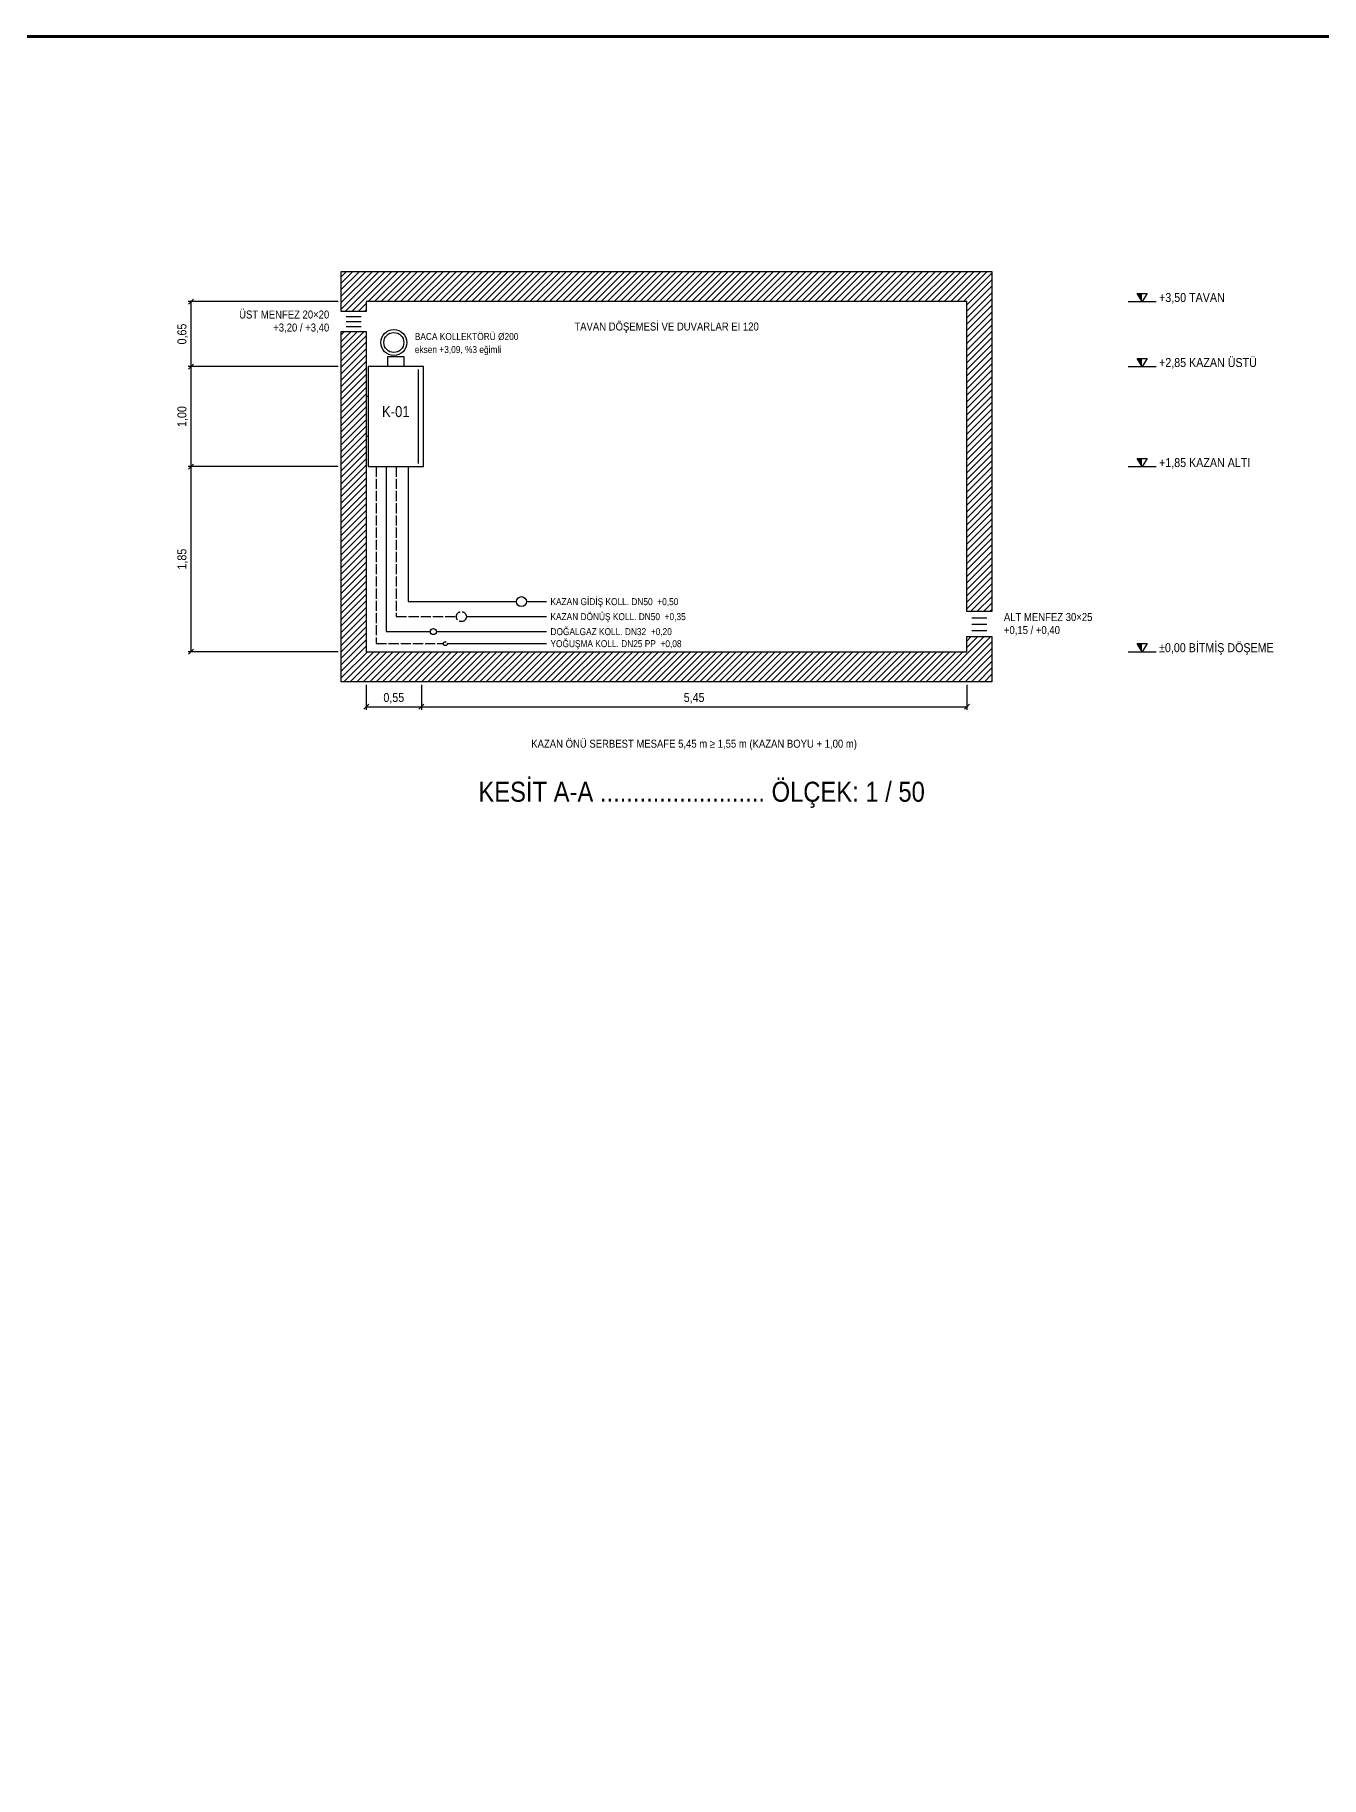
# Model space of a CAD drawing. Header units: centimetres. Extents: x -61 to 14522, y -12981 to 1521.
# Drawn here: x 11905 to 13190, y -2615 to -873 of the extents above; entities that cross this region are included whole.
import ezdxf
from ezdxf.enums import TextEntityAlignment as Align

# ---------------------------------------------------------------- set-up
doc = ezdxf.new("R2010")
doc.units = ezdxf.units.CM
doc.linetypes.add('DASHED', pattern=[1.524, 1.27, -0.254])
for name, color, linetype in [('ROTAS-DOGALGAZ-BORU', 2, 'Continuous'), ('ROTAS-HAVALANDIRMA-MENFEZ', 4, 'Continuous'), ('ROTAS-ISITMA-BACA', 8, 'Continuous'), ('ROTAS-ISITMA-BASLIK', 5, 'Continuous'), ('ROTAS-ISITMA-CIHAZ', 135, 'Continuous'), ('ROTAS-ISITMA-DONUS', 30, 'DASHED'), ('ROTAS-ISITMA-ETIKET', 3, 'Continuous'), ('ROTAS-ISITMA-GIDIS', 10, 'Continuous'), ('ROTAS-ISITMA-YAZI', 7, 'Continuous'), ('ROTAS-ISITMA-YOGUSMA', 6, 'DASHED'), ('ROTAS-KOT', 3, 'Continuous'), ('ROTAS-MIMARI-DUVAR', 7, 'Continuous'), ('ROTAS-MIMARI-TARAMA', 8, 'Continuous'), ('ROTAS-OLCU', 3, 'Continuous'), ('ROTAS-PAFTA', 7, 'Continuous')]:
    doc.layers.add(name, color=color, linetype=linetype)
doc.styles.add('ROTAS', font='arial.ttf')
pattern_1 = [(45, (0, 0), (-3.2328922, 3.2328922), [])]

# ---------------------------------------------------------------- blocks, each defined once
blk = doc.blocks.new('ROTAS-KAZAN-YAN')
at = {"ltscale": 8}
for p, q in [((50, 3), (50, 97)), ((0, 70), (-2, 70)), ((0, 30), (-2, 30))]:
    blk.add_line(p, q, dxfattribs=at)
blk.add_lwpolyline([(19.5, 100), (19.5, 110), (35.5, 110), (35.5, 100)], dxfattribs=at)
blk.add_lwpolyline([(0, 0), (55, 0), (55, 100), (0, 100)], close=True, dxfattribs=at)
blk = doc.blocks.new('ROTAS-KOT')
at = {"ltscale": 8}
blk.add_hatch(color=7, dxfattribs=at).paths.add_polyline_path([(0, 0), (0, 8), (-5, 8)])
blk.add_line((-14, 0), (14, 0), dxfattribs=at)
blk.add_lwpolyline([(0, 0), (-5, 8), (5, 8)], close=True, dxfattribs=at)
blk = doc.blocks.new('ROTAS-OLCU-004')
at = {"ltscale": 8}
for p, q in [((1202, 560), (1052, 560)), ((1052.5, 557.5), (1057.5, 562.5)), ((1055, 210), (1055, 560)), ((1202, 495), (1052, 495)), ((1052.5, 492.5), (1057.5, 497.5)), ((1202, 395), (1052, 395)), ((1052.5, 392.5), (1057.5, 397.5)), ((1202, 210), (1052, 210)), ((1052.5, 207.5), (1057.5, 212.5))]:
    blk.add_line(p, q, dxfattribs=at)
at = {"ltscale": 8, "style": 'ROTAS', "width": 0.85}
for s, p in [('0,65', (1053, 527.5)), ('1,00', (1053, 445)), ('1,85', (1053, 302.5))]:
    blk.add_text(s, height=9, rotation=90, dxfattribs=at).set_placement(p, align=Align.BOTTOM_CENTER)
blk = doc.blocks.new('ROTAS-OLCU-005')
at = {"ltscale": 8}
for p, q in [((1230, 177), (1230, 152)), ((1285, 177), (1285, 152)), ((1830, 177), (1830, 152)), ((1227.5, 152.5), (1232.5, 157.5)), ((1282.5, 152.5), (1287.5, 157.5)), ((1827.5, 152.5), (1832.5, 157.5)), ((1230, 155), (1830, 155))]:
    blk.add_line(p, q, dxfattribs=at)
at = {"ltscale": 8, "style": 'ROTAS', "width": 0.85}
for s, p in [('0,55', (1257.5, 157)), ('5,45', (1557.5, 157))]:
    blk.add_text(s, height=9, dxfattribs=at).set_placement(p, align=Align.BOTTOM_CENTER)

msp = doc.modelspace()

# ---------------------------------------------------------------- hatches: boundary and pattern name
at = {"layer": 'ROTAS-MIMARI-TARAMA', "ltscale": 8}
h = msp.add_hatch(dxfattribs=at)
h.set_pattern_fill('ANSI31', scale=1.2)
h.set_pattern_definition(pattern_1)
h.paths.add_polyline_path([(12836, -1139.8), (12236, -1139.8), (12236, -1149.8), (12211, -1149.8), (12211, -1109.8), (12861, -1109.8), (12861, -1449.8), (12836, -1449.8)])
h = msp.add_hatch(dxfattribs=at)
h.set_pattern_fill('ANSI31', scale=1.2)
h.set_pattern_definition(pattern_1)
h.paths.add_polyline_path([(12236, -1169.8), (12236, -1489.8), (12836, -1489.8), (12836, -1474.8), (12861, -1474.8), (12861, -1519.8), (12211, -1519.8), (12211, -1169.8)])

# ---------------------------------------------------------------- linework, layer by layer
at = {"layer": 'ROTAS-DOGALGAZ-BORU', "ltscale": 8}
msp.add_lwpolyline([(12256, -1304.8), (12256, -1469.8), (12300, -1469.8)], dxfattribs=at)
msp.add_circle((12303, -1469.8), 3, dxfattribs=at)
at = {"layer": 'ROTAS-HAVALANDIRMA-MENFEZ', "ltscale": 8}
for p, q in [((12216, -1154.8), (12231, -1154.8)), ((12216, -1159.8), (12231, -1159.8)), ((12216, -1164.8), (12231, -1164.8)), ((12841, -1456), (12856, -1456)), ((12841, -1462.2), (12856, -1462.2)), ((12841, -1468.5), (12856, -1468.5))]:
    msp.add_line(p, q, dxfattribs=at)
at = {"layer": 'ROTAS-ISITMA-BACA', "ltscale": 8}
for radius in [13, 10]:
    msp.add_circle((12263.5, -1180.8), radius, dxfattribs=at)
at = {"layer": 'ROTAS-ISITMA-DONUS', "ltscale": 8}
msp.add_lwpolyline([(12266, -1304.8), (12266, -1454.8), (12326, -1454.8)], dxfattribs=at)
msp.add_circle((12331, -1454.8), 5, dxfattribs=at)
at = {"layer": 'ROTAS-ISITMA-GIDIS', "ltscale": 8}
msp.add_lwpolyline([(12278, -1304.8), (12278, -1439.8), (12386, -1439.8)], dxfattribs=at)
msp.add_circle((12391, -1439.8), 5, dxfattribs=at)
at = {"layer": 'ROTAS-ISITMA-YOGUSMA', "ltscale": 8}
msp.add_lwpolyline([(12246, -1304.8), (12246, -1481.8), (12313, -1481.8)], dxfattribs=at)
msp.add_circle((12315, -1481.8), 2, dxfattribs=at)
at = {"layer": 'ROTAS-MIMARI-DUVAR', "ltscale": 8}
for points in [[(12836, -1139.8), (12236, -1139.8), (12236, -1149.8), (12211, -1149.8), (12211, -1109.8), (12861, -1109.8), (12861, -1449.8), (12836, -1449.8)], [(12236, -1169.8), (12236, -1489.8), (12836, -1489.8), (12836, -1474.8), (12861, -1474.8), (12861, -1519.8), (12211, -1519.8), (12211, -1169.8)]]:
    msp.add_lwpolyline(points, close=True, dxfattribs=at)
at = {"layer": 'ROTAS-OLCU', "ltscale": 8}
for p, q in [((12396, -1439.8), (12416, -1439.8)), ((12336, -1454.8), (12416, -1454.8)), ((12306, -1469.8), (12416, -1469.8)), ((12317, -1481.8), (12416, -1481.8))]:
    msp.add_line(p, q, dxfattribs=at)

# ---------------------------------------------------------------- block references
at = {"layer": 'ROTAS-ISITMA-CIHAZ', "ltscale": 8}
msp.add_blockref('ROTAS-KAZAN-YAN', (12238, -1304.8), dxfattribs=at)
at = {"layer": 'ROTAS-KOT', "ltscale": 8}
for p in [(13011, -1139.8), (13011, -1204.8), (13011, -1304.8), (13011, -1489.8)]:
    msp.add_blockref('ROTAS-KOT', p, dxfattribs=at)
at = {"layer": 'ROTAS-OLCU', "ltscale": 8}
for name in ['ROTAS-OLCU-004', 'ROTAS-OLCU-005']:
    msp.add_blockref(name, (11006, -1699.8), dxfattribs=at)

# ---------------------------------------------------------------- texts
at = {"layer": 'ROTAS-ISITMA-BASLIK', "ltscale": 8, "style": 'ROTAS', "width": 0.85}
msp.add_text('KESİT A-A ......................... ÖLÇEK: 1 / 50', height=20, dxfattribs=at).set_placement((12571, -1629.8), align=Align.MIDDLE_CENTER)
at = {"layer": 'ROTAS-ISITMA-ETIKET', "ltscale": 8, "style": 'ROTAS', "width": 0.85}
msp.add_text('K-01', height=11, dxfattribs=at).set_placement((12265.5, -1249.8), align=Align.MIDDLE_CENTER)

# ---------------------------------------------------------------- wipeouts: each hides what was drawn before it
at = {"ltscale": 8}
for points in [[(12945.8, -1460.2), (12945.8, -1450.2), (12872, -1450.2), (12872, -1460.2)], [(12703.6, -1586.8), (12703.6, -1576.8), (12423.4, -1576.8), (12423.4, -1586.8)]]:
    msp.add_wipeout(points, dxfattribs=at)

# ---------------------------------------------------------------- next in the draw order: texts
at = {"layer": 'ROTAS-HAVALANDIRMA-MENFEZ', "ltscale": 8, "style": 'ROTAS', "width": 0.85}
msp.add_text('ALT MENFEZ 30×25', height=8, dxfattribs=at).set_placement((12873, -1455.2), align=Align.MIDDLE_LEFT)
at = {"layer": 'ROTAS-ISITMA-YAZI', "ltscale": 8, "style": 'ROTAS', "width": 0.85}
msp.add_text('KAZAN ÖNÜ SERBEST MESAFE 5,45 m ≥ 1,55 m (KAZAN BOYU + 1,00 m)', height=8, dxfattribs=at).set_placement((12563.5, -1581.8), align=Align.MIDDLE_CENTER)

# ---------------------------------------------------------------- next in the draw order: wipeouts: each hides what was drawn before it
at = {"ltscale": 8}
for points in [[(13084.5, -1141.2), (13084.5, -1130.2), (13027, -1130.2), (13027, -1141.2)], [(12200, -1157.8), (12200, -1147.8), (12126.2, -1147.8), (12126.2, -1157.8)], [(12611.1, -1169.8), (12611.1, -1159.8), (12460.9, -1159.8), (12460.9, -1169.8)], [(12364, -1179.2), (12364, -1170.2), (12283.5, -1170.2), (12283.5, -1179.2)], [(13109.8, -1206.2), (13109.8, -1195.2), (13027, -1195.2), (13027, -1206.2)], [(13109.8, -1306.2), (13109.8, -1295.2), (13027, -1295.2), (13027, -1306.2)], [(12534.9, -1444.2), (12534.9, -1435.2), (12419, -1435.2), (12419, -1444.2)], [(13124.9, -1491.2), (13124.9, -1480.2), (13027, -1480.2), (13027, -1491.2)]]:
    msp.add_wipeout(points, dxfattribs=at)

# ---------------------------------------------------------------- next in the draw order: texts
at = {"layer": 'ROTAS-HAVALANDIRMA-MENFEZ', "ltscale": 8, "style": 'ROTAS', "width": 0.85}
msp.add_text('ÜST MENFEZ 20×20', height=8, dxfattribs=at).set_placement((12199, -1152.8), align=Align.MIDDLE_RIGHT)
at = {"layer": 'ROTAS-ISITMA-BACA', "ltscale": 8, "style": 'ROTAS', "width": 0.85}
msp.add_text('BACA KOLLEKTÖRÜ Ø200', height=7, dxfattribs=at).set_placement((12284.5, -1174.8), align=Align.MIDDLE_LEFT)
at = {"layer": 'ROTAS-ISITMA-YAZI', "ltscale": 8, "style": 'ROTAS', "width": 0.85}
msp.add_text('TAVAN DÖŞEMESİ VE DUVARLAR EI 120', height=8, dxfattribs=at).set_placement((12536, -1164.8), align=Align.MIDDLE_CENTER)
msp.add_text('KAZAN GİDİŞ KOLL. DN50  +0,50', height=7, dxfattribs=at).set_placement((12420, -1439.8), align=Align.MIDDLE_LEFT)
at = {"layer": 'ROTAS-KOT', "ltscale": 8, "style": 'ROTAS', "width": 0.85}
for s, p in [('+3,50 TAVAN', (13028, -1135.8)), ('+2,85 KAZAN ÜSTÜ', (13028, -1200.8)), ('+1,85 KAZAN ALTI', (13028, -1300.8)), ('±0,00 BİTMİŞ DÖŞEME', (13028, -1485.8))]:
    msp.add_text(s, height=9, dxfattribs=at).set_placement(p, align=Align.MIDDLE_LEFT)

# ---------------------------------------------------------------- next in the draw order: wipeouts: each hides what was drawn before it
at = {"ltscale": 8}
msp.add_wipeout([(12932.3, -1473.2), (12932.3, -1463.2), (12872, -1463.2), (12872, -1473.2)], dxfattribs=at)

# ---------------------------------------------------------------- next in the draw order: texts
at = {"layer": 'ROTAS-HAVALANDIRMA-MENFEZ', "ltscale": 8, "style": 'ROTAS', "width": 0.85}
msp.add_text('+0,15 / +0,40', height=8, dxfattribs=at).set_placement((12873, -1468.2), align=Align.MIDDLE_LEFT)

# ---------------------------------------------------------------- next in the draw order: wipeouts: each hides what was drawn before it
at = {"ltscale": 8}
for points in [[(12200, -1170.8), (12200, -1160.8), (12139.7, -1160.8), (12139.7, -1170.8)], [(12371.9, -1192.2), (12371.9, -1183.2), (12283.5, -1183.2), (12283.5, -1192.2)], [(12534.9, -1459.2), (12534.9, -1450.2), (12419, -1450.2), (12419, -1459.2)]]:
    msp.add_wipeout(points, dxfattribs=at)

# ---------------------------------------------------------------- next in the draw order: texts
at = {"layer": 'ROTAS-HAVALANDIRMA-MENFEZ', "ltscale": 8, "style": 'ROTAS', "width": 0.85}
msp.add_text('+3,20 / +3,40', height=8, dxfattribs=at).set_placement((12199, -1165.8), align=Align.MIDDLE_RIGHT)
at = {"layer": 'ROTAS-ISITMA-BACA', "ltscale": 8, "style": 'ROTAS', "width": 0.85}
msp.add_text('eksen +3,09, %3 eğimli', height=7, dxfattribs=at).set_placement((12284.5, -1187.8), align=Align.MIDDLE_LEFT)
at = {"layer": 'ROTAS-ISITMA-YAZI', "ltscale": 8, "style": 'ROTAS', "width": 0.85}
msp.add_text('KAZAN DÖNÜŞ KOLL. DN50  +0,35', height=7, dxfattribs=at).set_placement((12420, -1454.8), align=Align.MIDDLE_LEFT)

# ---------------------------------------------------------------- next in the draw order: wipeouts: each hides what was drawn before it
at = {"ltscale": 8}
msp.add_wipeout([(12523.1, -1474.2), (12523.1, -1465.2), (12419, -1465.2), (12419, -1474.2)], dxfattribs=at)

# ---------------------------------------------------------------- next in the draw order: texts
at = {"layer": 'ROTAS-ISITMA-YAZI', "ltscale": 8, "style": 'ROTAS', "width": 0.85}
msp.add_text('DOĞALGAZ KOLL. DN32  +0,20', height=7, dxfattribs=at).set_placement((12420, -1469.8), align=Align.MIDDLE_LEFT)

# ---------------------------------------------------------------- next in the draw order: wipeouts: each hides what was drawn before it
at = {"ltscale": 8}
msp.add_wipeout([(12531, -1486.2), (12531, -1477.2), (12419, -1477.2), (12419, -1486.2)], dxfattribs=at)

# ---------------------------------------------------------------- next in the draw order: linework, layer by layer
at = {"layer": 'ROTAS-PAFTA', "ltscale": 8, "const_width": 3}
msp.add_lwpolyline([(10601, -4260), (14521, -4260), (14521, -874.8), (10601, -874.8)], close=True, dxfattribs=at)

# ---------------------------------------------------------------- next in the draw order: texts
at = {"layer": 'ROTAS-ISITMA-YAZI', "ltscale": 8, "style": 'ROTAS', "width": 0.85}
msp.add_text('YOĞUŞMA KOLL. DN25 PP  +0,08', height=7, dxfattribs=at).set_placement((12420, -1481.8), align=Align.MIDDLE_LEFT)

doc.saveas('drawing.dxf')
